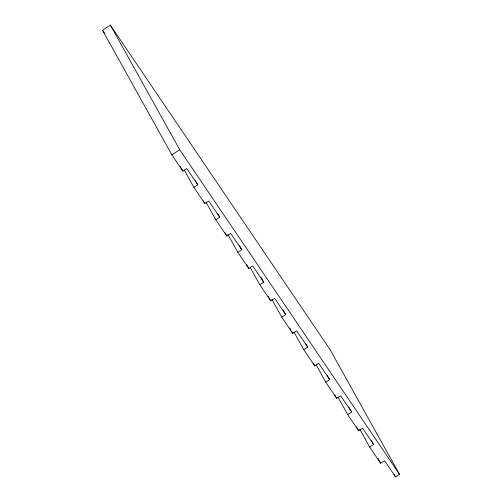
<?xml version="1.0" encoding="UTF-8"?>
<svg xmlns="http://www.w3.org/2000/svg" width="502" height="502" viewBox="0 0 502 502"><rect width="100%" height="100%" fill="white"/><g stroke="black" fill="none" stroke-linecap="round" stroke-linejoin="round"><path stroke-width="0.75" d="M369.679 447.031L373.588 444.439L362.601 428.212L358.692 430.798L347.704 414.57L351.613 411.979L340.62 395.752L336.71 398.337L325.723 382.11L329.632 379.518L318.644 363.291L314.735 365.876L303.748 349.649L307.657 347.058L296.669 330.831L292.76 333.422L281.773 317.189L285.682 314.603L274.688 298.37L270.779 300.962L259.791 284.728L263.701 282.143L252.713 265.909L248.804 268.501L237.816 252.268L241.726 249.682L230.738 233.449L226.829 236.04L215.841 219.807L219.75 217.222L208.757 200.988L204.847 203.58L193.86 187.353L197.769 184.761L186.782 168.528L182.872 171.119L171.885 154.892L102.527 30.277L110.346 25.1L330.115 349.699L399.473 474.308L395.563 476.9L384.576 460.673L380.667 463.258L369.679 447.031L359.771 429.229M171.885 154.892L179.703 149.709L110.346 25.1M102.527 30.277L104.723 33.527M179.703 149.709L399.473 474.308M394.039 474.164L395.563 476.9M371.298 440.329L373.588 444.439M378 458.464L380.667 463.258M348.94 407.185L351.613 411.979M356.401 426.694L358.692 430.798M327.348 375.414L329.632 379.518M338.172 397.452L347.704 414.57M334.809 394.917L336.71 398.337M305.749 343.638L307.657 347.058M316.197 364.992L325.723 382.11M313.21 363.141L314.735 365.876M283.009 309.809L285.682 314.603M293.839 331.847L303.748 349.649M289.71 327.944L290.853 329.996M291.612 331.364L292.76 333.422M261.034 277.349L263.701 282.143M271.864 299.387L281.773 317.189M268.112 296.167L270.779 300.962M239.435 245.572L241.726 249.682M250.266 267.61L259.791 284.728M246.52 264.391L248.804 268.501M217.843 213.796L219.75 217.222M227.908 234.465L237.816 252.268M224.921 232.614L226.829 236.04M195.485 180.651L197.769 184.761M205.927 202.011L215.841 219.807M203.323 200.844L204.847 203.58M184.334 170.234L193.86 187.353M180.205 166.325L182.872 171.119"/></g></svg>
